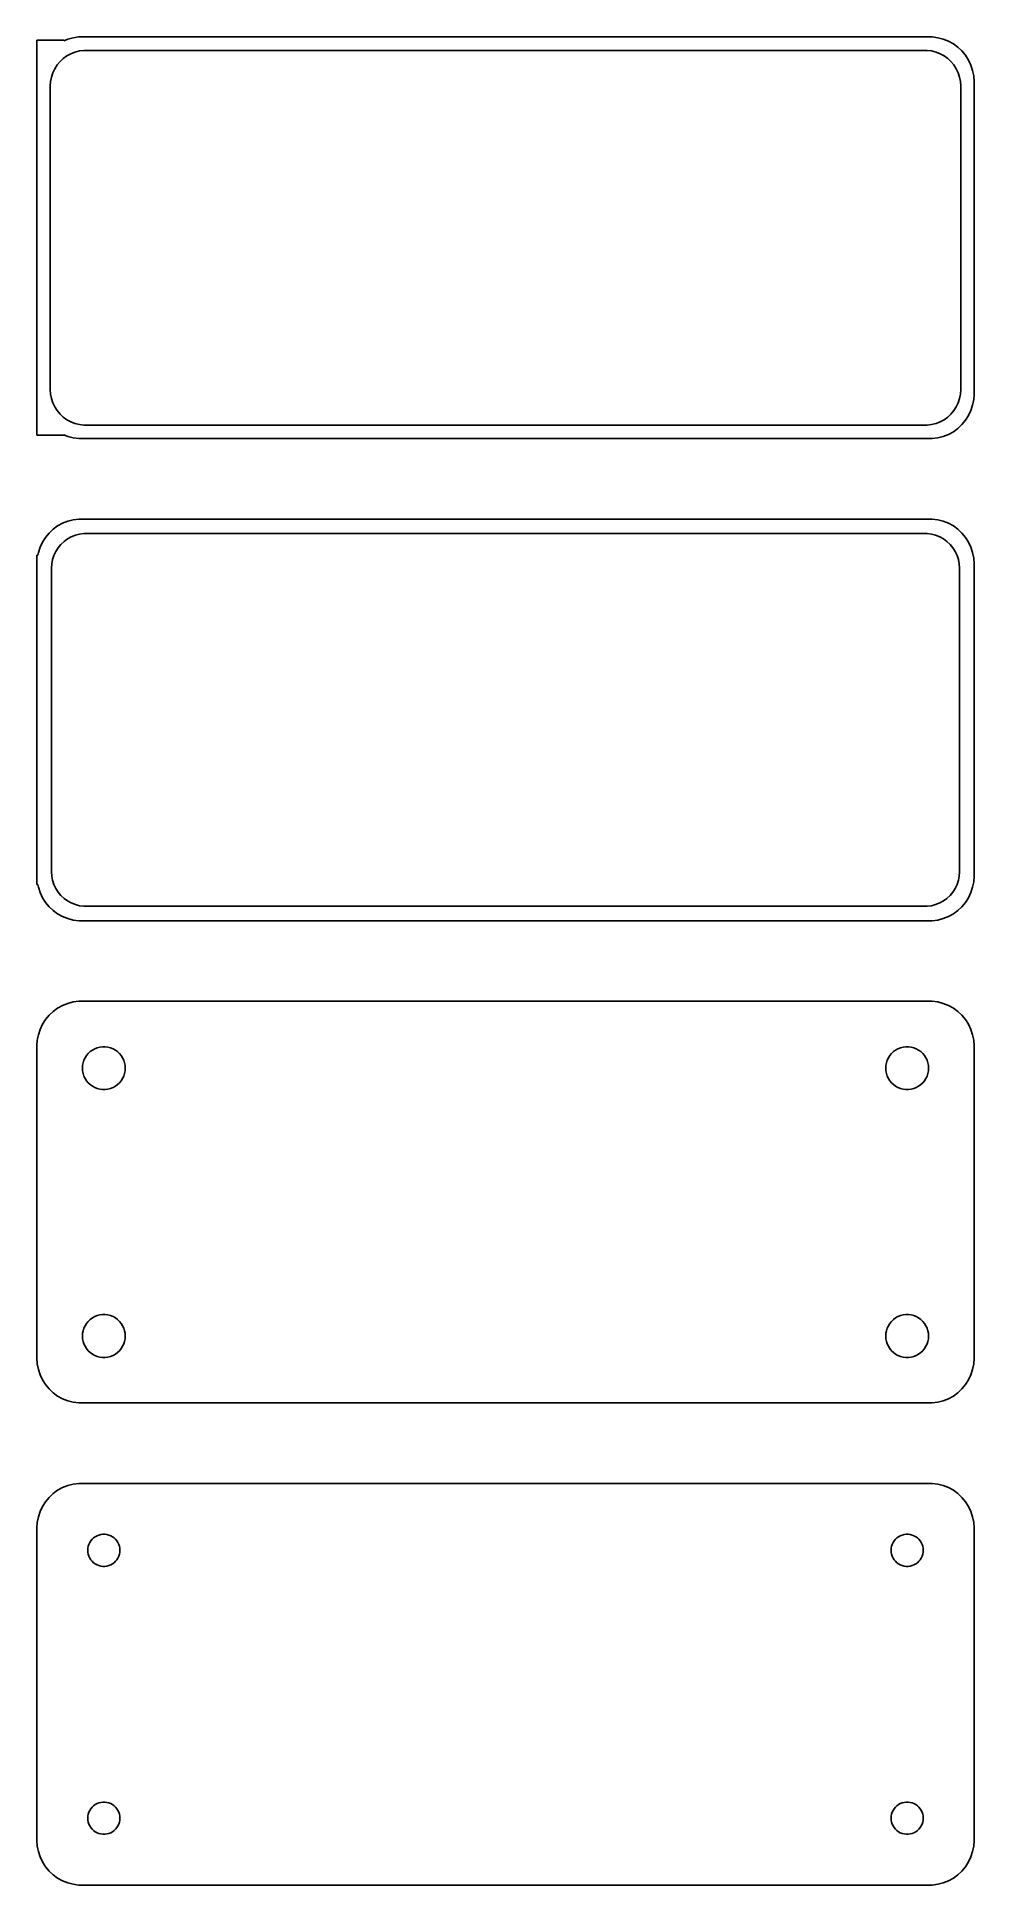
# Model space of a CAD drawing. Header units: metres. Extents: x -52 to 52, y 140 to 346.
import ezdxf

# ---------------------------------------------------------------- set-up
doc = ezdxf.new("R2010")
doc.units = ezdxf.units.M

msp = doc.modelspace()

# ---------------------------------------------------------------- linework, layer by layer
for p, q in [((-49.5, 346.115), (-52.5, 346.115)), ((-52.5, 346.115), (-52.5, 301.885)), ((-49.0451, 346.255), (-49.5, 346.075)), ((-49.5, 346.075), (-49.5, 346.115)), ((-48.4369, 346.411), (-49.0451, 346.255)), ((-47.8139, 346.49), (-48.4369, 346.411)), ((47.8139, 346.49), (-47.8139, 346.49)), ((48.4369, 346.411), (47.8139, 346.49)), ((49.0451, 346.255), (48.4369, 346.411)), ((49.6289, 346.024), (49.0451, 346.255)), ((50.1791, 345.722), (49.6289, 346.024)), ((50.6871, 345.353), (50.1791, 345.722)), ((-50.2361, 343.351), (-49.9159, 343.738)), ((-49.9159, 343.738), (-49.5497, 344.082)), ((-49.5497, 344.082), (-49.1433, 344.377)), ((-49.1433, 344.377), (-48.7031, 344.619)), ((-48.7031, 344.619), (-48.2361, 344.804)), ((-48.2361, 344.804), (-47.7495, 344.929)), ((-47.7495, 344.929), (-47.2512, 344.992)), ((-47.2512, 344.992), (47.2512, 344.992)), ((47.2512, 344.992), (47.7495, 344.929)), ((47.7495, 344.929), (48.2361, 344.804)), ((48.2361, 344.804), (48.7031, 344.619)), ((48.7031, 344.619), (49.1433, 344.377)), ((49.1433, 344.377), (49.5497, 344.082)), ((49.5497, 344.082), (49.9159, 343.738)), ((49.9159, 343.738), (50.2361, 343.351)), ((51.1448, 344.923), (50.6871, 345.353)), ((51.5451, 344.439), (51.1448, 344.923)), ((51.8815, 343.909), (51.5451, 344.439)), ((52.1489, 343.341), (51.8815, 343.909)), ((-50.9685, 341.501), (-50.8743, 341.995)), ((-50.8743, 341.995), (-50.7191, 342.472)), ((-50.7191, 342.472), (-50.5052, 342.927)), ((-50.5052, 342.927), (-50.2361, 343.351)), ((50.2361, 343.351), (50.5052, 342.927)), ((50.5052, 342.927), (50.7191, 342.472)), ((50.7191, 342.472), (50.8743, 341.995)), ((50.8743, 341.995), (50.9685, 341.501)), ((52.3429, 342.743), (52.1489, 343.341)), ((52.4606, 342.127), (52.3429, 342.743)), ((52.5, 341.5), (52.4606, 342.127)), ((-51, 341), (-50.9685, 341.501)), ((-51, 307), (-51, 341)), ((50.9685, 341.501), (51, 341)), ((51, 341), (51, 307)), ((52.5, 306.5), (52.5, 341.5)), ((-50.9685, 306.499), (-51, 307)), ((-50.8743, 306.005), (-50.9685, 306.499)), ((50.9685, 306.499), (50.8743, 306.005)), ((51, 307), (50.9685, 306.499)), ((52.4606, 305.873), (52.5, 306.5)), ((-50.7191, 305.528), (-50.8743, 306.005)), ((-50.5052, 305.073), (-50.7191, 305.528)), ((-50.2361, 304.649), (-50.5052, 305.073)), ((-49.9159, 304.262), (-50.2361, 304.649)), ((-49.5497, 303.918), (-49.9159, 304.262)), ((49.9159, 304.262), (49.5497, 303.918)), ((50.2361, 304.649), (49.9159, 304.262)), ((50.5052, 305.073), (50.2361, 304.649)), ((50.7191, 305.528), (50.5052, 305.073)), ((50.8743, 306.005), (50.7191, 305.528)), ((51.8815, 304.091), (52.1489, 304.659)), ((52.1489, 304.659), (52.3429, 305.257)), ((52.3429, 305.257), (52.4606, 305.873)), ((-49.1433, 303.623), (-49.5497, 303.918)), ((-48.7031, 303.381), (-49.1433, 303.623)), ((-48.2361, 303.196), (-48.7031, 303.381)), ((-47.7495, 303.071), (-48.2361, 303.196)), ((-47.2512, 303.008), (-47.7495, 303.071)), ((47.2512, 303.008), (-47.2512, 303.008)), ((47.7495, 303.071), (47.2512, 303.008)), ((48.2361, 303.196), (47.7495, 303.071)), ((48.7031, 303.381), (48.2361, 303.196)), ((49.1433, 303.623), (48.7031, 303.381)), ((49.5497, 303.918), (49.1433, 303.623)), ((49.6289, 301.976), (50.1791, 302.278)), ((50.1791, 302.278), (50.6871, 302.647)), ((50.6871, 302.647), (51.1448, 303.077)), ((51.1448, 303.077), (51.5451, 303.561)), ((51.5451, 303.561), (51.8815, 304.091)), ((-52.5, 301.885), (-49.5, 301.885)), ((-49.5, 301.885), (-49.5, 301.925)), ((-49.5, 301.925), (-49.0451, 301.745)), ((-49.0451, 301.745), (-48.4369, 301.589)), ((-48.4369, 301.589), (-47.8139, 301.51)), ((-47.8139, 301.51), (47.8139, 301.51)), ((47.8139, 301.51), (48.4369, 301.589)), ((48.4369, 301.589), (49.0451, 301.745)), ((49.0451, 301.745), (49.6289, 301.976)), ((-49.6289, 292.024), (-50.1791, 291.722)), ((-49.0451, 292.255), (-49.6289, 292.024)), ((-48.4369, 292.411), (-49.0451, 292.255)), ((-47.8139, 292.49), (-48.4369, 292.411)), ((47.8139, 292.49), (-47.8139, 292.49)), ((48.4369, 292.411), (47.8139, 292.49)), ((49.0451, 292.255), (48.4369, 292.411)), ((49.6289, 292.024), (49.0451, 292.255)), ((50.1791, 291.722), (49.6289, 292.024)), ((-51.8815, 289.909), (-52.1489, 289.341)), ((-51.5451, 290.439), (-51.8815, 289.909)), ((-51.1448, 290.923), (-51.5451, 290.439)), ((-50.6871, 291.353), (-51.1448, 290.923)), ((-50.1791, 291.722), (-50.6871, 291.353)), ((-49.823, 289.651), (-49.4685, 289.984)), ((-49.4685, 289.984), (-49.0751, 290.27)), ((-49.0751, 290.27), (-48.6489, 290.504)), ((-48.6489, 290.504), (-48.1967, 290.683)), ((-48.1967, 290.683), (-47.7256, 290.804)), ((-47.7256, 290.804), (-47.2432, 290.865)), ((-47.2432, 290.865), (47.2432, 290.865)), ((47.2432, 290.865), (47.7256, 290.804)), ((47.7256, 290.804), (48.1967, 290.683)), ((48.1967, 290.683), (48.6489, 290.504)), ((48.6489, 290.504), (49.0751, 290.27)), ((49.0751, 290.27), (49.4685, 289.984)), ((49.4685, 289.984), (49.823, 289.651)), ((50.6871, 291.353), (50.1791, 291.722)), ((51.1448, 290.923), (50.6871, 291.353)), ((51.5451, 290.439), (51.1448, 290.923)), ((51.8815, 289.909), (51.5451, 290.439)), ((52.1489, 289.341), (51.8815, 289.909)), ((-52.4, 288.444), (-52.5, 288.444)), ((-52.5, 288.444), (-52.5, 251.556)), ((-52.3429, 288.743), (-52.4, 288.444)), ((-52.1489, 289.341), (-52.3429, 288.743)), ((-50.8421, 287.485), (-50.751, 287.963)), ((-50.751, 287.963), (-50.6007, 288.426)), ((-50.6007, 288.426), (-50.3936, 288.866)), ((-50.3936, 288.866), (-50.133, 289.276)), ((-50.133, 289.276), (-49.823, 289.651)), ((49.823, 289.651), (50.133, 289.276)), ((50.133, 289.276), (50.3936, 288.866)), ((50.3936, 288.866), (50.6007, 288.426)), ((50.6007, 288.426), (50.751, 287.963)), ((50.751, 287.963), (50.8421, 287.485)), ((52.3429, 288.743), (52.1489, 289.341)), ((52.4606, 288.127), (52.3429, 288.743)), ((52.5, 287.5), (52.4606, 288.127)), ((-50.8726, 287), (-50.8421, 287.485)), ((-50.8726, 253), (-50.8726, 287)), ((50.8421, 287.485), (50.8726, 287)), ((50.8726, 287), (50.8726, 253)), ((52.5, 252.5), (52.5, 287.5)), ((-50.8421, 252.515), (-50.8726, 253)), ((50.8726, 253), (50.8421, 252.515)), ((-52.5, 251.556), (-52.4, 251.556)), ((-52.4, 251.556), (-52.3429, 251.257)), ((-52.3429, 251.257), (-52.1489, 250.659)), ((-52.1489, 250.659), (-51.8815, 250.091)), ((-50.751, 252.037), (-50.8421, 252.515)), ((-50.6007, 251.574), (-50.751, 252.037)), ((-50.3936, 251.134), (-50.6007, 251.574)), ((-50.133, 250.724), (-50.3936, 251.134)), ((-49.823, 250.349), (-50.133, 250.724)), ((50.133, 250.724), (49.823, 250.349)), ((50.3936, 251.134), (50.133, 250.724)), ((50.6007, 251.574), (50.3936, 251.134)), ((50.751, 252.037), (50.6007, 251.574)), ((50.8421, 252.515), (50.751, 252.037)), ((51.8815, 250.091), (52.1489, 250.659)), ((52.1489, 250.659), (52.3429, 251.257)), ((52.3429, 251.257), (52.4606, 251.873)), ((52.4606, 251.873), (52.5, 252.5)), ((-51.8815, 250.091), (-51.5451, 249.561)), ((-51.5451, 249.561), (-51.1448, 249.077)), ((-51.1448, 249.077), (-50.6871, 248.647)), ((-50.6871, 248.647), (-50.1791, 248.278)), ((-49.4685, 250.016), (-49.823, 250.349)), ((-49.0751, 249.73), (-49.4685, 250.016)), ((-48.6489, 249.496), (-49.0751, 249.73)), ((-48.1967, 249.317), (-48.6489, 249.496)), ((-47.7256, 249.196), (-48.1967, 249.317)), ((-47.2432, 249.135), (-47.7256, 249.196)), ((47.2432, 249.135), (-47.2432, 249.135)), ((47.7256, 249.196), (47.2432, 249.135)), ((48.1967, 249.317), (47.7256, 249.196)), ((48.6489, 249.496), (48.1967, 249.317)), ((49.0751, 249.73), (48.6489, 249.496)), ((49.4685, 250.016), (49.0751, 249.73)), ((49.823, 250.349), (49.4685, 250.016)), ((50.1791, 248.278), (50.6871, 248.647)), ((50.6871, 248.647), (51.1448, 249.077)), ((51.1448, 249.077), (51.5451, 249.561)), ((51.5451, 249.561), (51.8815, 250.091)), ((-50.1791, 248.278), (-49.6289, 247.976)), ((-49.6289, 247.976), (-49.0451, 247.745)), ((-49.0451, 247.745), (-48.4369, 247.589)), ((-48.4369, 247.589), (-47.8139, 247.51)), ((-47.8139, 247.51), (47.8139, 247.51)), ((47.8139, 247.51), (48.4369, 247.589)), ((48.4369, 247.589), (49.0451, 247.745)), ((49.0451, 247.745), (49.6289, 247.976)), ((49.6289, 247.976), (50.1791, 248.278)), ((-49.0451, 238.255), (-49.6289, 238.024)), ((-48.4369, 238.411), (-49.0451, 238.255)), ((-47.8139, 238.49), (-48.4369, 238.411)), ((47.8139, 238.49), (-47.8139, 238.49)), ((48.4369, 238.411), (47.8139, 238.49)), ((49.0451, 238.255), (48.4369, 238.411)), ((49.6289, 238.024), (49.0451, 238.255)), ((-51.5451, 236.439), (-51.8815, 235.909)), ((-51.1448, 236.923), (-51.5451, 236.439)), ((-50.6871, 237.353), (-51.1448, 236.923)), ((-50.1791, 237.722), (-50.6871, 237.353)), ((-49.6289, 238.024), (-50.1791, 237.722)), ((50.1791, 237.722), (49.6289, 238.024)), ((50.6871, 237.353), (50.1791, 237.722)), ((51.1448, 236.923), (50.6871, 237.353)), ((51.5451, 236.439), (51.1448, 236.923)), ((51.8815, 235.909), (51.5451, 236.439)), ((-52.4606, 234.127), (-52.5, 233.5)), ((-52.3429, 234.743), (-52.4606, 234.127)), ((-52.1489, 235.341), (-52.3429, 234.743)), ((-51.8815, 235.909), (-52.1489, 235.341)), ((52.1489, 235.341), (51.8815, 235.909)), ((52.3429, 234.743), (52.1489, 235.341)), ((52.4606, 234.127), (52.3429, 234.743)), ((52.5, 233.5), (52.4606, 234.127)), ((-52.5, 233.5), (-52.5, 198.5)), ((-47.3246, 231.597), (-47.2315, 231.883)), ((-47.2315, 231.883), (-47.1031, 232.156)), ((-47.1031, 232.156), (-46.9416, 232.411)), ((-46.9416, 232.411), (-46.7495, 232.643)), ((-46.7495, 232.643), (-46.5298, 232.849)), ((-46.5298, 232.849), (-46.286, 233.026)), ((-46.286, 233.026), (-46.0219, 233.172)), ((-46.0219, 233.172), (-45.7416, 233.283)), ((-45.7416, 233.283), (-45.4497, 233.357)), ((-45.4497, 233.357), (-45.1507, 233.395)), ((-45.1507, 233.395), (-44.8493, 233.395)), ((-44.8493, 233.395), (-44.5503, 233.357)), ((-44.5503, 233.357), (-44.2584, 233.283)), ((-44.2584, 233.283), (-43.9781, 233.172)), ((-43.9781, 233.172), (-43.714, 233.026)), ((-43.714, 233.026), (-43.4702, 232.849)), ((-43.4702, 232.849), (-43.2505, 232.643)), ((-43.2505, 232.643), (-43.0583, 232.411)), ((-43.0583, 232.411), (-42.8969, 232.156)), ((-42.8969, 232.156), (-42.7685, 231.883)), ((-42.7685, 231.883), (-42.6754, 231.597)), ((42.6754, 231.597), (42.7685, 231.883)), ((42.7685, 231.883), (42.8969, 232.156)), ((42.8969, 232.156), (43.0583, 232.411)), ((43.0583, 232.411), (43.2505, 232.643)), ((43.2505, 232.643), (43.4702, 232.849)), ((43.4702, 232.849), (43.714, 233.026)), ((43.714, 233.026), (43.9781, 233.172)), ((43.9781, 233.172), (44.2584, 233.283)), ((44.2584, 233.283), (44.5503, 233.357)), ((44.5503, 233.357), (44.8493, 233.395)), ((44.8493, 233.395), (45.1507, 233.395)), ((45.1507, 233.395), (45.4497, 233.357)), ((45.4497, 233.357), (45.7416, 233.283)), ((45.7416, 233.283), (46.0219, 233.172)), ((46.0219, 233.172), (46.286, 233.026)), ((46.286, 233.026), (46.5298, 232.849)), ((46.5298, 232.849), (46.7495, 232.643)), ((46.7495, 232.643), (46.9416, 232.411)), ((46.9416, 232.411), (47.1031, 232.156)), ((47.1031, 232.156), (47.2315, 231.883)), ((47.2315, 231.883), (47.3246, 231.597)), ((52.5, 198.5), (52.5, 233.5)), ((-47.4, 231), (-47.3811, 231.301)), ((-47.3811, 230.699), (-47.4, 231)), ((-47.3811, 231.301), (-47.3246, 231.597)), ((-47.3246, 230.403), (-47.3811, 230.699)), ((-47.2315, 230.117), (-47.3246, 230.403)), ((-47.1031, 229.844), (-47.2315, 230.117)), ((-46.9416, 229.589), (-47.1031, 229.844)), ((-42.8969, 229.844), (-43.0583, 229.589)), ((-42.7685, 230.117), (-42.8969, 229.844)), ((-42.6754, 230.403), (-42.7685, 230.117)), ((-42.6754, 231.597), (-42.6189, 231.301)), ((-42.6189, 230.699), (-42.6754, 230.403)), ((-42.6189, 231.301), (-42.6, 231)), ((-42.6, 231), (-42.6189, 230.699)), ((42.6, 231), (42.6189, 231.301)), ((42.6189, 230.699), (42.6, 231)), ((42.6189, 231.301), (42.6754, 231.597)), ((42.6754, 230.403), (42.6189, 230.699)), ((42.7685, 230.117), (42.6754, 230.403)), ((42.8969, 229.844), (42.7685, 230.117)), ((43.0583, 229.589), (42.8969, 229.844)), ((47.1031, 229.844), (46.9416, 229.589)), ((47.2315, 230.117), (47.1031, 229.844)), ((47.3246, 230.403), (47.2315, 230.117)), ((47.3246, 231.597), (47.3811, 231.301)), ((47.3811, 230.699), (47.3246, 230.403)), ((47.3811, 231.301), (47.4, 231)), ((47.4, 231), (47.3811, 230.699)), ((-46.7495, 229.357), (-46.9416, 229.589)), ((-46.5298, 229.151), (-46.7495, 229.357)), ((-46.286, 228.974), (-46.5298, 229.151)), ((-46.0219, 228.828), (-46.286, 228.974)), ((-45.7416, 228.717), (-46.0219, 228.828)), ((-45.4497, 228.643), (-45.7416, 228.717)), ((-45.1507, 228.605), (-45.4497, 228.643)), ((-44.8493, 228.605), (-45.1507, 228.605)), ((-44.5503, 228.643), (-44.8493, 228.605)), ((-44.2584, 228.717), (-44.5503, 228.643)), ((-43.9781, 228.828), (-44.2584, 228.717)), ((-43.714, 228.974), (-43.9781, 228.828)), ((-43.4702, 229.151), (-43.714, 228.974)), ((-43.2505, 229.357), (-43.4702, 229.151)), ((-43.0583, 229.589), (-43.2505, 229.357)), ((43.2505, 229.357), (43.0583, 229.589)), ((43.4702, 229.151), (43.2505, 229.357)), ((43.714, 228.974), (43.4702, 229.151)), ((43.9781, 228.828), (43.714, 228.974)), ((44.2584, 228.717), (43.9781, 228.828)), ((44.5503, 228.643), (44.2584, 228.717)), ((44.8493, 228.605), (44.5503, 228.643)), ((45.1507, 228.605), (44.8493, 228.605)), ((45.4497, 228.643), (45.1507, 228.605)), ((45.7416, 228.717), (45.4497, 228.643)), ((46.0219, 228.828), (45.7416, 228.717)), ((46.286, 228.974), (46.0219, 228.828)), ((46.5298, 229.151), (46.286, 228.974)), ((46.7495, 229.357), (46.5298, 229.151)), ((46.9416, 229.589), (46.7495, 229.357)), ((-46.7495, 202.643), (-46.5298, 202.849)), ((-46.5298, 202.849), (-46.286, 203.026)), ((-46.286, 203.026), (-46.0219, 203.172)), ((-46.0219, 203.172), (-45.7416, 203.283)), ((-45.7416, 203.283), (-45.4497, 203.357)), ((-45.4497, 203.357), (-45.1507, 203.395)), ((-45.1507, 203.395), (-44.8493, 203.395)), ((-44.8493, 203.395), (-44.5503, 203.357)), ((-44.5503, 203.357), (-44.2584, 203.283)), ((-44.2584, 203.283), (-43.9781, 203.172)), ((-43.9781, 203.172), (-43.714, 203.026)), ((-43.714, 203.026), (-43.4702, 202.849)), ((-43.4702, 202.849), (-43.2505, 202.643)), ((43.2505, 202.643), (43.4702, 202.849)), ((43.4702, 202.849), (43.714, 203.026)), ((43.714, 203.026), (43.9781, 203.172)), ((43.9781, 203.172), (44.2584, 203.283)), ((44.2584, 203.283), (44.5503, 203.357)), ((44.5503, 203.357), (44.8493, 203.395)), ((44.8493, 203.395), (45.1507, 203.395)), ((45.1507, 203.395), (45.4497, 203.357)), ((45.4497, 203.357), (45.7416, 203.283)), ((45.7416, 203.283), (46.0219, 203.172)), ((46.0219, 203.172), (46.286, 203.026)), ((46.286, 203.026), (46.5298, 202.849)), ((46.5298, 202.849), (46.7495, 202.643)), ((-47.4, 201), (-47.3811, 201.301)), ((-47.3811, 200.699), (-47.4, 201)), ((-47.3811, 201.301), (-47.3246, 201.597)), ((-47.3246, 201.597), (-47.2315, 201.883)), ((-47.2315, 201.883), (-47.1031, 202.156)), ((-47.1031, 202.156), (-46.9416, 202.411)), ((-46.9416, 202.411), (-46.7495, 202.643)), ((-43.2505, 202.643), (-43.0583, 202.411)), ((-43.0583, 202.411), (-42.8969, 202.156)), ((-42.8969, 202.156), (-42.7685, 201.883)), ((-42.7685, 201.883), (-42.6754, 201.597)), ((-42.6754, 201.597), (-42.6189, 201.301)), ((-42.6189, 201.301), (-42.6, 201)), ((-42.6, 201), (-42.6189, 200.699)), ((42.6, 201), (42.6189, 201.301)), ((42.6189, 200.699), (42.6, 201)), ((42.6189, 201.301), (42.6754, 201.597)), ((42.6754, 201.597), (42.7685, 201.883)), ((42.7685, 201.883), (42.8969, 202.156)), ((42.8969, 202.156), (43.0583, 202.411)), ((43.0583, 202.411), (43.2505, 202.643)), ((46.7495, 202.643), (46.9416, 202.411)), ((46.9416, 202.411), (47.1031, 202.156)), ((47.1031, 202.156), (47.2315, 201.883)), ((47.2315, 201.883), (47.3246, 201.597)), ((47.3246, 201.597), (47.3811, 201.301)), ((47.3811, 201.301), (47.4, 201)), ((47.4, 201), (47.3811, 200.699)), ((-47.3246, 200.403), (-47.3811, 200.699)), ((-47.2315, 200.117), (-47.3246, 200.403)), ((-47.1031, 199.844), (-47.2315, 200.117)), ((-46.9416, 199.589), (-47.1031, 199.844)), ((-46.7495, 199.357), (-46.9416, 199.589)), ((-46.5298, 199.151), (-46.7495, 199.357)), ((-46.286, 198.974), (-46.5298, 199.151)), ((-46.0219, 198.828), (-46.286, 198.974)), ((-45.7416, 198.717), (-46.0219, 198.828)), ((-45.4497, 198.643), (-45.7416, 198.717)), ((-44.2584, 198.717), (-44.5503, 198.643)), ((-43.9781, 198.828), (-44.2584, 198.717)), ((-43.714, 198.974), (-43.9781, 198.828)), ((-43.4702, 199.151), (-43.714, 198.974)), ((-43.2505, 199.357), (-43.4702, 199.151)), ((-43.0583, 199.589), (-43.2505, 199.357)), ((-42.8969, 199.844), (-43.0583, 199.589)), ((-42.7685, 200.117), (-42.8969, 199.844)), ((-42.6754, 200.403), (-42.7685, 200.117)), ((-42.6189, 200.699), (-42.6754, 200.403)), ((42.6754, 200.403), (42.6189, 200.699)), ((42.7685, 200.117), (42.6754, 200.403)), ((42.8969, 199.844), (42.7685, 200.117)), ((43.0583, 199.589), (42.8969, 199.844)), ((43.2505, 199.357), (43.0583, 199.589)), ((43.4702, 199.151), (43.2505, 199.357)), ((43.714, 198.974), (43.4702, 199.151)), ((43.9781, 198.828), (43.714, 198.974)), ((44.2584, 198.717), (43.9781, 198.828)), ((44.5503, 198.643), (44.2584, 198.717)), ((45.7416, 198.717), (45.4497, 198.643)), ((46.0219, 198.828), (45.7416, 198.717)), ((46.286, 198.974), (46.0219, 198.828)), ((46.5298, 199.151), (46.286, 198.974)), ((46.7495, 199.357), (46.5298, 199.151)), ((46.9416, 199.589), (46.7495, 199.357)), ((47.1031, 199.844), (46.9416, 199.589)), ((47.2315, 200.117), (47.1031, 199.844)), ((47.3246, 200.403), (47.2315, 200.117)), ((47.3811, 200.699), (47.3246, 200.403)), ((-52.5, 198.5), (-52.4606, 197.873)), ((-52.4606, 197.873), (-52.3429, 197.257)), ((-52.3429, 197.257), (-52.1489, 196.659)), ((-52.1489, 196.659), (-51.8815, 196.091)), ((-45.1507, 198.605), (-45.4497, 198.643)), ((-44.8493, 198.605), (-45.1507, 198.605)), ((-44.5503, 198.643), (-44.8493, 198.605)), ((44.8493, 198.605), (44.5503, 198.643)), ((45.1507, 198.605), (44.8493, 198.605)), ((45.4497, 198.643), (45.1507, 198.605)), ((51.8815, 196.091), (52.1489, 196.659)), ((52.1489, 196.659), (52.3429, 197.257)), ((52.3429, 197.257), (52.4606, 197.873)), ((52.4606, 197.873), (52.5, 198.5)), ((-51.8815, 196.091), (-51.5451, 195.561)), ((-51.5451, 195.561), (-51.1448, 195.077)), ((-51.1448, 195.077), (-50.6871, 194.647)), ((-50.6871, 194.647), (-50.1791, 194.278)), ((50.1791, 194.278), (50.6871, 194.647)), ((50.6871, 194.647), (51.1448, 195.077)), ((51.1448, 195.077), (51.5451, 195.561)), ((51.5451, 195.561), (51.8815, 196.091)), ((-50.1791, 194.278), (-49.6289, 193.976)), ((-49.6289, 193.976), (-49.0451, 193.745)), ((-49.0451, 193.745), (-48.4369, 193.589)), ((-48.4369, 193.589), (-47.8139, 193.51)), ((-47.8139, 193.51), (47.8139, 193.51)), ((47.8139, 193.51), (48.4369, 193.589)), ((48.4369, 193.589), (49.0451, 193.745)), ((49.0451, 193.745), (49.6289, 193.976)), ((49.6289, 193.976), (50.1791, 194.278)), ((-49.0451, 184.255), (-49.6289, 184.024)), ((-48.4369, 184.411), (-49.0451, 184.255)), ((-47.8139, 184.49), (-48.4369, 184.411)), ((47.8139, 184.49), (-47.8139, 184.49)), ((48.4369, 184.411), (47.8139, 184.49)), ((49.0451, 184.255), (48.4369, 184.411)), ((49.6289, 184.024), (49.0451, 184.255)), ((-51.5451, 182.439), (-51.8815, 181.909)), ((-51.1448, 182.923), (-51.5451, 182.439)), ((-50.6871, 183.353), (-51.1448, 182.923)), ((-50.1791, 183.722), (-50.6871, 183.353)), ((-49.6289, 184.024), (-50.1791, 183.722)), ((50.1791, 183.722), (49.6289, 184.024)), ((50.6871, 183.353), (50.1791, 183.722)), ((51.1448, 182.923), (50.6871, 183.353)), ((51.5451, 182.439), (51.1448, 182.923)), ((51.8815, 181.909), (51.5451, 182.439)), ((-52.4606, 180.127), (-52.5, 179.5)), ((-52.3429, 180.743), (-52.4606, 180.127)), ((-52.1489, 181.341), (-52.3429, 180.743)), ((-51.8815, 181.909), (-52.1489, 181.341)), ((52.1489, 181.341), (51.8815, 181.909)), ((52.3429, 180.743), (52.1489, 181.341)), ((52.4606, 180.127), (52.3429, 180.743)), ((52.5, 179.5), (52.4606, 180.127)), ((-52.5, 179.5), (-52.5, 144.5)), ((-46.5773, 177.867), (-46.4562, 178.058)), ((-46.4562, 178.058), (-46.3121, 178.232)), ((-46.3121, 178.232), (-46.1474, 178.387)), ((-46.1474, 178.387), (-45.9645, 178.52)), ((-45.9645, 178.52), (-45.7664, 178.629)), ((-45.7664, 178.629), (-45.5562, 178.712)), ((-45.5562, 178.712), (-45.3373, 178.768)), ((-45.3373, 178.768), (-45.113, 178.796)), ((-45.113, 178.796), (-44.887, 178.796)), ((-44.887, 178.796), (-44.6627, 178.768)), ((-44.6627, 178.768), (-44.4438, 178.712)), ((-44.4438, 178.712), (-44.2336, 178.629)), ((-44.2336, 178.629), (-44.0355, 178.52)), ((-44.0355, 178.52), (-43.8526, 178.387)), ((-43.8526, 178.387), (-43.6879, 178.232)), ((-43.6879, 178.232), (-43.5438, 178.058)), ((-43.5438, 178.058), (-43.4226, 177.867)), ((43.4226, 177.867), (43.5438, 178.058)), ((43.5438, 178.058), (43.6879, 178.232)), ((43.6879, 178.232), (43.8526, 178.387)), ((43.8526, 178.387), (44.0355, 178.52)), ((44.0355, 178.52), (44.2336, 178.629)), ((44.2336, 178.629), (44.4438, 178.712)), ((44.4438, 178.712), (44.6627, 178.768)), ((44.6627, 178.768), (44.887, 178.796)), ((44.887, 178.796), (45.113, 178.796)), ((45.113, 178.796), (45.3373, 178.768)), ((45.3373, 178.768), (45.5562, 178.712)), ((45.5562, 178.712), (45.7664, 178.629)), ((45.7664, 178.629), (45.9645, 178.52)), ((45.9645, 178.52), (46.1474, 178.387)), ((46.1474, 178.387), (46.3121, 178.232)), ((46.3121, 178.232), (46.4562, 178.058)), ((46.4562, 178.058), (46.5773, 177.867)), ((52.5, 144.5), (52.5, 179.5)), ((-46.8, 177), (-46.7858, 177.226)), ((-46.7858, 176.774), (-46.8, 177)), ((-46.7858, 177.226), (-46.7434, 177.448)), ((-46.7434, 176.552), (-46.7858, 176.774)), ((-46.7434, 177.448), (-46.6736, 177.663)), ((-46.6736, 176.337), (-46.7434, 176.552)), ((-46.6736, 177.663), (-46.5773, 177.867)), ((-46.5773, 176.133), (-46.6736, 176.337)), ((-46.4562, 175.942), (-46.5773, 176.133)), ((-46.3121, 175.768), (-46.4562, 175.942)), ((-43.5438, 175.942), (-43.6879, 175.768)), ((-43.4226, 176.133), (-43.5438, 175.942)), ((-43.4226, 177.867), (-43.3264, 177.663)), ((-43.3264, 176.337), (-43.4226, 176.133)), ((-43.3264, 177.663), (-43.2565, 177.448)), ((-43.2565, 176.552), (-43.3264, 176.337)), ((-43.2565, 177.448), (-43.2142, 177.226)), ((-43.2142, 176.774), (-43.2565, 176.552)), ((-43.2142, 177.226), (-43.2, 177)), ((-43.2, 177), (-43.2142, 176.774)), ((43.2, 177), (43.2142, 177.226)), ((43.2142, 176.774), (43.2, 177)), ((43.2142, 177.226), (43.2565, 177.448)), ((43.2565, 176.552), (43.2142, 176.774)), ((43.2565, 177.448), (43.3264, 177.663)), ((43.3264, 176.337), (43.2565, 176.552)), ((43.3264, 177.663), (43.4226, 177.867)), ((43.4226, 176.133), (43.3264, 176.337)), ((43.5438, 175.942), (43.4226, 176.133)), ((43.6879, 175.768), (43.5438, 175.942)), ((46.4562, 175.942), (46.3121, 175.768)), ((46.5773, 176.133), (46.4562, 175.942)), ((46.5773, 177.867), (46.6736, 177.663)), ((46.6736, 176.337), (46.5773, 176.133)), ((46.6736, 177.663), (46.7434, 177.448)), ((46.7434, 176.552), (46.6736, 176.337)), ((46.7434, 177.448), (46.7858, 177.226)), ((46.7858, 176.774), (46.7434, 176.552)), ((46.7858, 177.226), (46.8, 177)), ((46.8, 177), (46.7858, 176.774)), ((-46.1474, 175.613), (-46.3121, 175.768)), ((-45.9645, 175.48), (-46.1474, 175.613)), ((-45.7664, 175.371), (-45.9645, 175.48)), ((-45.5562, 175.288), (-45.7664, 175.371)), ((-45.3373, 175.232), (-45.5562, 175.288)), ((-45.113, 175.204), (-45.3373, 175.232)), ((-44.887, 175.204), (-45.113, 175.204)), ((-44.6627, 175.232), (-44.887, 175.204)), ((-44.4438, 175.288), (-44.6627, 175.232)), ((-44.2336, 175.371), (-44.4438, 175.288)), ((-44.0355, 175.48), (-44.2336, 175.371)), ((-43.8526, 175.613), (-44.0355, 175.48)), ((-43.6879, 175.768), (-43.8526, 175.613)), ((43.8526, 175.613), (43.6879, 175.768)), ((44.0355, 175.48), (43.8526, 175.613)), ((44.2336, 175.371), (44.0355, 175.48)), ((44.4438, 175.288), (44.2336, 175.371)), ((44.6627, 175.232), (44.4438, 175.288)), ((44.887, 175.204), (44.6627, 175.232)), ((45.113, 175.204), (44.887, 175.204)), ((45.3373, 175.232), (45.113, 175.204)), ((45.5562, 175.288), (45.3373, 175.232)), ((45.7664, 175.371), (45.5562, 175.288)), ((45.9645, 175.48), (45.7664, 175.371)), ((46.1474, 175.613), (45.9645, 175.48)), ((46.3121, 175.768), (46.1474, 175.613)), ((-46.8, 147), (-46.7858, 147.226)), ((-46.7858, 146.774), (-46.8, 147)), ((-46.7858, 147.226), (-46.7434, 147.448)), ((-46.7434, 147.448), (-46.6736, 147.663)), ((-46.6736, 147.663), (-46.5773, 147.867)), ((-46.5773, 147.867), (-46.4562, 148.058)), ((-46.4562, 148.058), (-46.3121, 148.232)), ((-46.3121, 148.232), (-46.1474, 148.387)), ((-46.1474, 148.387), (-45.9645, 148.52)), ((-45.9645, 148.52), (-45.7664, 148.629)), ((-45.7664, 148.629), (-45.5562, 148.712)), ((-45.5562, 148.712), (-45.3373, 148.768)), ((-45.3373, 148.768), (-45.113, 148.796)), ((-45.113, 148.796), (-44.887, 148.796)), ((-44.887, 148.796), (-44.6627, 148.768)), ((-44.6627, 148.768), (-44.4438, 148.712)), ((-44.4438, 148.712), (-44.2336, 148.629)), ((-44.2336, 148.629), (-44.0355, 148.52)), ((-44.0355, 148.52), (-43.8526, 148.387)), ((-43.8526, 148.387), (-43.6879, 148.232)), ((-43.6879, 148.232), (-43.5438, 148.058)), ((-43.5438, 148.058), (-43.4226, 147.867)), ((-43.4226, 147.867), (-43.3264, 147.663)), ((-43.3264, 147.663), (-43.2565, 147.448)), ((-43.2565, 147.448), (-43.2142, 147.226)), ((-43.2142, 147.226), (-43.2, 147)), ((-43.2, 147), (-43.2142, 146.774)), ((43.2, 147), (43.2142, 147.226)), ((43.2142, 146.774), (43.2, 147)), ((43.2142, 147.226), (43.2565, 147.448)), ((43.2565, 147.448), (43.3264, 147.663)), ((43.3264, 147.663), (43.4226, 147.867)), ((43.4226, 147.867), (43.5438, 148.058)), ((43.5438, 148.058), (43.6879, 148.232)), ((43.6879, 148.232), (43.8526, 148.387)), ((43.8526, 148.387), (44.0355, 148.52)), ((44.0355, 148.52), (44.2336, 148.629)), ((44.2336, 148.629), (44.4438, 148.712)), ((44.4438, 148.712), (44.6627, 148.768)), ((44.6627, 148.768), (44.887, 148.796)), ((44.887, 148.796), (45.113, 148.796)), ((45.113, 148.796), (45.3373, 148.768)), ((45.3373, 148.768), (45.5562, 148.712)), ((45.5562, 148.712), (45.7664, 148.629)), ((45.7664, 148.629), (45.9645, 148.52)), ((45.9645, 148.52), (46.1474, 148.387)), ((46.1474, 148.387), (46.3121, 148.232)), ((46.3121, 148.232), (46.4562, 148.058)), ((46.4562, 148.058), (46.5773, 147.867)), ((46.5773, 147.867), (46.6736, 147.663)), ((46.6736, 147.663), (46.7434, 147.448)), ((46.7434, 147.448), (46.7858, 147.226)), ((46.7858, 147.226), (46.8, 147)), ((46.8, 147), (46.7858, 146.774)), ((-46.7434, 146.552), (-46.7858, 146.774)), ((-46.6736, 146.337), (-46.7434, 146.552)), ((-46.5773, 146.133), (-46.6736, 146.337)), ((-46.4562, 145.942), (-46.5773, 146.133)), ((-46.3121, 145.768), (-46.4562, 145.942)), ((-46.1474, 145.613), (-46.3121, 145.768)), ((-45.9645, 145.48), (-46.1474, 145.613)), ((-45.7664, 145.371), (-45.9645, 145.48)), ((-45.5562, 145.288), (-45.7664, 145.371)), ((-45.3373, 145.232), (-45.5562, 145.288)), ((-45.113, 145.204), (-45.3373, 145.232)), ((-44.887, 145.204), (-45.113, 145.204)), ((-44.6627, 145.232), (-44.887, 145.204)), ((-44.4438, 145.288), (-44.6627, 145.232)), ((-44.2336, 145.371), (-44.4438, 145.288)), ((-44.0355, 145.48), (-44.2336, 145.371)), ((-43.8526, 145.613), (-44.0355, 145.48)), ((-43.6879, 145.768), (-43.8526, 145.613)), ((-43.5438, 145.942), (-43.6879, 145.768)), ((-43.4226, 146.133), (-43.5438, 145.942)), ((-43.3264, 146.337), (-43.4226, 146.133)), ((-43.2565, 146.552), (-43.3264, 146.337)), ((-43.2142, 146.774), (-43.2565, 146.552)), ((43.2565, 146.552), (43.2142, 146.774)), ((43.3264, 146.337), (43.2565, 146.552)), ((43.4226, 146.133), (43.3264, 146.337)), ((43.5438, 145.942), (43.4226, 146.133)), ((43.6879, 145.768), (43.5438, 145.942)), ((43.8526, 145.613), (43.6879, 145.768)), ((44.0355, 145.48), (43.8526, 145.613)), ((44.2336, 145.371), (44.0355, 145.48)), ((44.4438, 145.288), (44.2336, 145.371)), ((44.6627, 145.232), (44.4438, 145.288)), ((44.887, 145.204), (44.6627, 145.232)), ((45.113, 145.204), (44.887, 145.204)), ((45.3373, 145.232), (45.113, 145.204)), ((45.5562, 145.288), (45.3373, 145.232)), ((45.7664, 145.371), (45.5562, 145.288)), ((45.9645, 145.48), (45.7664, 145.371)), ((46.1474, 145.613), (45.9645, 145.48)), ((46.3121, 145.768), (46.1474, 145.613)), ((46.4562, 145.942), (46.3121, 145.768)), ((46.5773, 146.133), (46.4562, 145.942)), ((46.6736, 146.337), (46.5773, 146.133)), ((46.7434, 146.552), (46.6736, 146.337)), ((46.7858, 146.774), (46.7434, 146.552)), ((-52.5, 144.5), (-52.4606, 143.873)), ((-52.4606, 143.873), (-52.3429, 143.257)), ((-52.3429, 143.257), (-52.1489, 142.659)), ((52.1489, 142.659), (52.3429, 143.257)), ((52.3429, 143.257), (52.4606, 143.873)), ((52.4606, 143.873), (52.5, 144.5)), ((-52.1489, 142.659), (-51.8815, 142.091)), ((-51.8815, 142.091), (-51.5451, 141.561)), ((-51.5451, 141.561), (-51.1448, 141.077)), ((-51.1448, 141.077), (-50.6871, 140.647)), ((50.6871, 140.647), (51.1448, 141.077)), ((51.1448, 141.077), (51.5451, 141.561)), ((51.5451, 141.561), (51.8815, 142.091)), ((51.8815, 142.091), (52.1489, 142.659)), ((-50.6871, 140.647), (-50.1791, 140.278)), ((-50.1791, 140.278), (-49.6289, 139.976)), ((-49.6289, 139.976), (-49.0451, 139.745)), ((-49.0451, 139.745), (-48.4369, 139.589)), ((-48.4369, 139.589), (-47.8139, 139.51)), ((-47.8139, 139.51), (47.8139, 139.51)), ((47.8139, 139.51), (48.4369, 139.589)), ((48.4369, 139.589), (49.0451, 139.745)), ((49.0451, 139.745), (49.6289, 139.976)), ((49.6289, 139.976), (50.1791, 140.278)), ((50.1791, 140.278), (50.6871, 140.647))]:
    msp.add_line(p, q)

doc.saveas('drawing.dxf')
